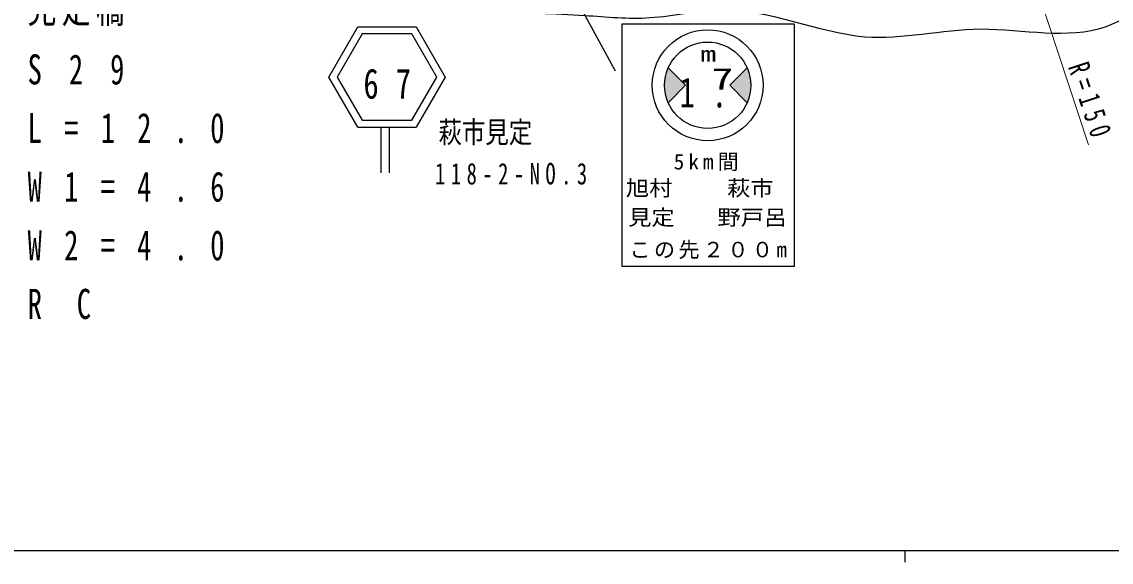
# Model space of a CAD drawing. Units: millimetres, scale not verified. Extents: x 40000 to 680000, y 20000 to 380000.
# Drawn here: x 192664 to 285608, y 204000 to 250084 of the extents above; entities that cross this region are included whole.
import ezdxf
from ezdxf.enums import TextEntityAlignment as Align

# ---------------------------------------------------------------- set-up
doc = ezdxf.new("R2010")
doc.units = ezdxf.units.MM
doc.header["$LTSCALE"] = 1000
for name, color, linetype, lineweight in [('M-BGD', 7, 'Continuous', 25), ('M-STR-HTXT', 7, 'Continuous', 13), ('M-STR-STRC', 7, 'Continuous', 25), ('M-TTL-BAND', 7, 'Continuous', 25)]:
    doc.layers.add(name, color=color, linetype=linetype, lineweight=lineweight)
doc.layers.add('M-STR-STR1', color=1, linetype='Continuous')
doc.styles.add('ＭＳ ゴシック', font='')
doc.styles.get('ＭＳ ゴシック').set_extended_font_data('MS Gothic')

msp = doc.modelspace()

# ---------------------------------------------------------------- hatches: boundary and pattern name
at = {"layer": 'M-STR-STRC'}
for points in [[(247814, 246158), (247697, 245859), (247608, 245554), (247550, 245272), (247530, 245135), (247512, 244961), (247502, 244769), (247501, 244604), (247508, 244439), (247522, 244274), (247562, 244002), (247595, 243842), (247641, 243665), (247675, 243551), (247729, 243394), (247814, 243185), (249300, 244672)], [(254551, 246158), (254697, 245770), (254801, 245353), (254843, 245069), (254864, 244719), (254854, 244393), (254830, 244164), (254793, 243949), (254752, 243766), (254700, 243584), (254619, 243348), (254551, 243185), (253065, 244672)]]:
    msp.add_hatch(color=256, dxfattribs=at).paths.add_polyline_path(points)

# ---------------------------------------------------------------- linework, layer by layer
at = {"layer": 'M-BGD'}
msp.add_open_spline([(236856, 250821), (238136, 250767), (239415, 250714), (240695, 250629), (242550, 250506), (244407, 250318), (246261, 250437), (248317, 250570), (250368, 251080), (252402, 251109), (256486, 251144), (260501, 249201), (264589, 248806), (267834, 248590), (271097, 249412), (274473, 249478), (278119, 249450), (281930, 248572), (285125, 249669), (287991, 250680), (290360, 253226), (293090, 254947), (295833, 256623), (298933, 257466), (302014, 258402), (306015, 259718), (310030, 261056), (314150, 261473), (318108, 261965), (322076, 261841), (326241, 261089), (327571, 260839), (328922, 260522), (330080, 260801), (331831, 261233), (333107, 263094), (334590, 264544), (337256, 267116), (340599, 268375), (343034, 270781), (344262, 272071), (345271, 273589), (346393, 275003), (347830, 276770), (349462, 278368), (350807, 280185), (352459, 282417), (353680, 284980), (355362, 287190), (356238, 288342), (357239, 289397), (358241, 290453)], degree=3, knots=[0, 0, 0, 0, 1, 1, 1, 2, 2, 2, 3, 3, 3, 4, 4, 4, 5, 5, 5, 6, 6, 6, 7, 7, 7, 8, 8, 8, 9, 9, 9, 10, 10, 10, 11, 11, 11, 12, 12, 12, 13, 13, 13, 14, 14, 14, 15, 15, 15, 16, 16, 16, 17, 17, 17, 17], dxfattribs=at)
at = {"layer": 'M-STR-HTXT'}
msp.add_lwpolyline([(283669, 239589), (274286, 268084), (264903, 296579)], dxfattribs=at)
at = {"layer": 'M-STR-STRC'}
for p, q in [((231986, 266705), (243296, 245893)), ((221347, 249660), (226297, 249660)), ((253065, 244672), (254551, 246158)), ((254551, 243185), (253065, 244672)), ((221347, 241087), (226297, 241087)), ((223312, 237206), (223312, 241087)), ((223995, 241087), (223995, 237206))]:
    msp.add_line(p, q, dxfattribs=at)
for points in [[(221347, 241087), (218872, 245373), (221347, 249660)], [(226297, 249660), (228772, 245373), (226297, 241087)], [(247814, 243185), (249300, 244672), (247814, 246158)]]:
    msp.add_lwpolyline(points, dxfattribs=at)
for points in [[(258549, 229227), (243894, 229227), (243894, 249909), (258549, 249909)], [(225951, 241687), (228079, 245373), (225951, 249060), (221693, 249060), (219565, 245373), (221693, 241687)]]:
    msp.add_lwpolyline(points, close=True, dxfattribs=at)
for radius in [4728, 3682]:
    msp.add_circle((251183, 244672), radius, dxfattribs=at)
at = {"layer": 'M-TTL-BAND'}
for p, q in [((40000, 205000), (579000, 205000)), ((268000, 205000), (268000, 204000))]:
    msp.add_line(p, q, dxfattribs=at)

# ---------------------------------------------------------------- texts
at = {"layer": 'M-STR-HTXT', "insert": (281882, 246248), "char_height": 1833, "attachment_point": 7, "rotation": 288.2, "style": 'ＭＳ ゴシック'}
msp.add_mtext('\\T1.61;\\W0.7;R=150', dxfattribs=at)
at = {"layer": 'M-STR-STR1', "char_height": 2566, "attachment_point": 7, "style": 'ＭＳ ゴシック'}
for s, insert in [('\\T1.19;\\W0.7;見定橋', (193160, 249703)), ('\\T2.88;\\W0.7;S29', (193160, 244703)), ('\\T2.55;\\W0.7;L=12.0', (193160, 239703)), ('\\T2.55;\\W0.7;W1=4.6', (193160, 234703)), ('\\T2.55;\\W0.7;W2=4.0', (193160, 229703)), ('\\T3.43;\\W0.7;RC', (193160, 224703))]:
    msp.add_mtext(s, dxfattribs=dict(at, insert=insert))
at = {"layer": 'M-STR-STRC', "style": 'ＭＳ ゴシック'}
for s, height, width, p in [('m', 1320, 1.5, (250555, 246293)), ('7', 1833, 1.5, (251507, 243755)), ('萩市見定', 1833, 0.8, (228215, 239209)), ('旭村', 1320, 1.1, (244211, 234847)), ('萩市', 1320, 1.1, (252839, 234847)), ('見定', 1320, 1.1, (244401, 232347)), ('野戸呂', 1320, 1.1, (252014, 232347))]:
    msp.add_text(s, height=height, dxfattribs=dict(at, width=width)).set_placement(p, align=Align.BOTTOM_LEFT)
at = {"layer": 'M-STR-STRC', "attachment_point": 7, "style": 'ＭＳ ゴシック'}
for s, insert, char_height in [('\\T2.1;\\W0.75;67', (221809, 243486), 2566), ('\\T2.1;\\W0.75;1.', (248779, 242740), 2566), ('\\T1.39;5km間', (248283, 237347), 1320), ('\\T1.54;\\W0.7;118-2-NO.3', (227927, 236185), 1833), ('\\T1.16;この先２００m', (244508, 229847), 1320)]:
    msp.add_mtext(s, dxfattribs=dict(at, insert=insert, char_height=char_height))

doc.saveas('drawing.dxf')
